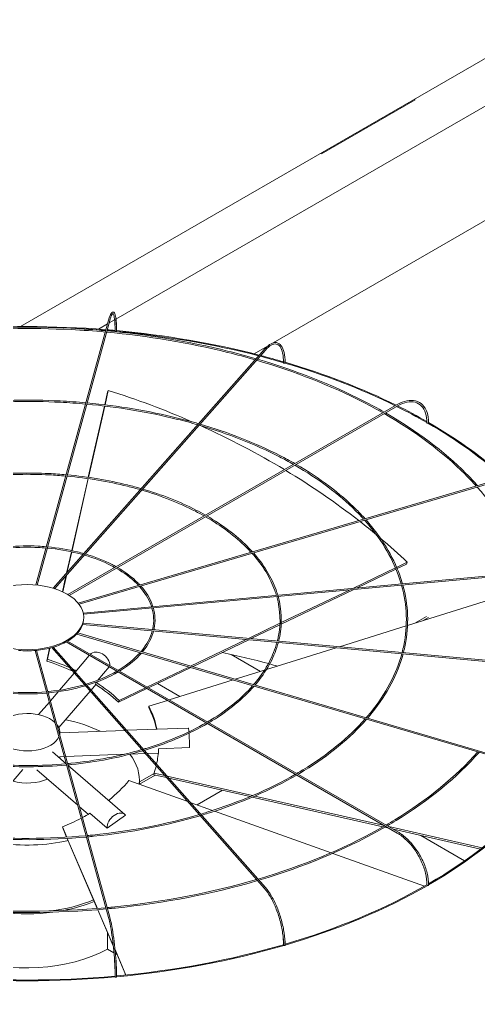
# Model space of a CAD drawing. Header units: millimetres. Extents: x -312439 to 477422, y -331570 to 212570.
# Drawn here: x 445863 to 446711, y 106688 to 108519 of the extents above; entities that cross this region are included whole.
import ezdxf

# ---------------------------------------------------------------- set-up
doc = ezdxf.new("R2010")
doc.units = ezdxf.units.MM

msp = doc.modelspace()

# ---------------------------------------------------------------- linework, layer by layer
at = {"color": 3, "linetype": 'Continuous', "lineweight": 0, "extrusion": (-1.11022e-16, 0.816497, 0.57735)}
for p, q in [((446847.883, 108519.38), (445864.266, 107951.489)), ((446040.986, 107965.518), (446847.803, 108431.334)), ((446594.361, 108371.009), (446421.155, 108271.009)), ((446592.628, 108372.009), (446594.361, 108371.009)), ((446421.155, 108271.009), (446419.423, 108272.009)), ((446847.803, 108219.334), (446331.762, 107921.397)), ((445892.706, 107473.19), (446027.174, 107963.359)), ((446029.536, 107962.711), (445895.181, 107472.953)), ((446028.296, 107958.191), (446038.503, 107964.084)), ((446008.519, 107946.773), (446025.278, 107956.449)), ((446315.695, 107909.77), (445925.017, 107467.088)), ((445927.582, 107466.292), (446317.531, 107908.149)), ((446321.33, 107915.374), (446296.51, 107901.045)), ((446020.29, 107806.861), (446025.519, 107829.944)), ((446026.849, 107833.376), (446020.828, 107806.796)), ((446025.519, 107829.944), (446026.849, 107833.376)), ((445952.016, 107455.446), (446561.208, 107807.163)), ((445954.381, 107453.983), (446562.432, 107805.042)), ((445989.86, 107672.516), (446019.746, 107804.459)), ((446020.284, 107804.394), (445990.396, 107672.439)), ((445959.167, 107537.009), (445989.317, 107670.119)), ((445989.853, 107670.042), (445959.694, 107536.895)), ((446739.628, 107665.707), (445971.058, 107439.614)), ((446740.319, 107663.357), (445972.693, 107437.541)), ((445949.652, 107495.002), (445958.626, 107534.62)), ((445959.153, 107534.506), (445950.396, 107495.845)), ((446478.976, 107466.905), (446557.94, 107504.803)), ((446560.15, 107505.864), (446579.757, 107515.274)), ((446578.426, 107511.842), (446561.127, 107503.539)), ((446578.426, 107511.842), (446579.757, 107515.274)), ((445941.896, 107460.759), (445948.524, 107490.022)), ((445949.268, 107490.865), (445942.397, 107460.528)), ((445980.434, 107421.317), (446833.522, 107499.326)), ((445980.891, 107418.899), (446833.745, 107496.887)), ((446558.916, 107502.478), (446486.167, 107467.563)), ((446805.863, 107469.154), (446580.336, 107398.503)), ((446479.835, 107464.524), (446346.677, 107400.616)), ((446346.795, 107403.467), (446472.645, 107463.867)), ((445981.301, 107411.564), (445981.301, 107413.564)), ((446615.367, 107415.117), (446594.008, 107402.786)), ((446609.155, 107407.531), (446618.831, 107413.117)), ((446833.522, 107321.896), (445979.365, 107400.003)), ((445980.088, 107402.397), (446833.745, 107324.336)), ((446286.236, 107374.402), (446344.3, 107402.269)), ((446344.157, 107399.407), (446291.124, 107373.955)), ((446577.849, 107397.724), (446454.335, 107359.03)), ((446739.628, 107155.515), (445968.3, 107382.42)), ((445970.138, 107384.433), (446740.319, 107157.865)), ((446317.531, 106913.073), (445924.875, 107357.997)), ((446561.208, 107014.059), (445948.618, 107367.738)), ((446562.432, 107016.18), (445951.095, 107369.136)), ((446179.072, 107322.97), (446281.931, 107372.336)), ((446286.819, 107371.889), (446182.68, 107321.908)), ((445891.659, 107351.847), (446027.174, 106857.864)), ((446029.536, 106858.512), (445894.138, 107352.071)), ((445912.823, 107332.403), (445918.206, 107356.172)), ((445918.793, 107356.319), (445914.153, 107335.835)), ((446315.695, 106911.452), (445922.272, 107357.245)), ((445991.714, 107342.856), (445965.368, 107312.115)), ((446308.391, 107313.31), (446254.006, 107344.709)), ((446448.257, 107357.126), (446319.275, 107316.72)), ((445912.823, 107332.403), (445914.153, 107335.835)), ((446028.507, 107321.614), (446007.382, 107296.966)), ((446098.246, 107284.178), (446175.773, 107321.387)), ((445963.758, 107310.237), (445936.554, 107278.495)), ((446179.382, 107320.325), (446100.888, 107282.653)), ((446315.67, 107315.591), (446261.666, 107298.673)), ((446003.848, 107289.068), (445994.91, 107278.64)), ((446159.371, 107266.627), (446117.666, 107290.705)), ((446257.462, 107297.356), (446139.454, 107260.387)), ((445934.122, 107275.658), (445919.713, 107258.845)), ((445993.3, 107276.762), (445935.333, 107209.126)), ((446098.213, 107281.369), (446045.5, 107256.07)), ((446046.831, 107259.502), (446095.571, 107282.895)), ((445917.789, 107256.6), (445897.732, 107233.197)), ((446045.5, 107256.07), (446046.831, 107259.502)), ((446101.84, 107245.677), (446101.935, 107248.634)), ((446136.278, 107259.392), (446101.935, 107248.634)), ((446057.411, 107204.117), (445937.137, 107199.659)), ((445937.137, 107200.703), (445937.137, 107195.329)), ((446174.776, 107208.467), (446060.574, 107204.235)), ((445949.04, 107142.351), (445923.497, 107164.486)), ((446056.591, 107159.841), (445947.977, 107155.816)), ((446095.222, 107161.273), (446068.495, 107160.283)), ((446119.301, 107162.166), (446098.385, 107161.39)), ((446119.778, 107170.04), (446177.007, 107172.161)), ((445945.462, 107155.723), (445936.456, 107155.389)), ((445937.137, 107155.414), (445937.137, 107152.666)), ((446057.484, 107048.376), (445952.491, 107139.361)), ((445803.955, 107055.834), (445868.797, 107131.491)), ((445970.214, 107065.495), (445894.541, 107131.072)), ((446111.394, 107124.148), (446084.415, 107108.572)), ((446084.415, 107104.572), (446113.62, 107121.433)), ((446111.323, 107121.957), (446111.418, 107124.914)), ((446134.603, 107116.65), (446111.323, 107121.957)), ((446111.418, 107124.914), (446131.312, 107120.379)), ((446173.73, 107072.315), (446065.024, 107111.142)), ((446084.415, 107104.216), (446084.415, 107111.466)), ((446135.402, 107119.447), (446293.57, 107083.391)), ((446288.992, 107081.457), (446138.692, 107115.718)), ((446237.796, 107093.127), (446191.04, 107066.132)), ((446219.752, 107055.877), (446178.5, 107070.611)), ((446534.652, 107025.458), (446293.085, 107080.524)), ((446297.629, 107082.466), (446537.385, 107027.813)), ((445989.602, 107048.694), (445973.546, 107062.607)), ((445992.877, 107050.649), (446024.673, 107023.096)), ((446024.673, 107023.096), (446058.868, 107046.916)), ((446438.761, 106977.653), (446223.526, 107054.529)), ((445941.829, 107025.325), (445949.95, 107006.41)), ((445943.065, 107021.989), (445941.829, 107025.325)), ((445949.758, 107006.398), (445943.065, 107021.989)), ((446545.91, 107022.891), (446538.176, 107024.654)), ((446545.48, 107025.968), (446718.198, 106986.596)), ((446715.231, 106984.294), (446554.005, 107021.046)), ((446006.363, 106874.543), (445950.784, 107004.007)), ((445950.976, 107004.018), (446006.553, 106874.558)), ((446685.86, 106962.658), (446604.775, 107009.473)), ((446611.818, 106915.842), (446442.132, 106976.449)), ((446036.058, 106805.37), (446007.382, 106872.168)), ((446007.573, 106872.183), (446035.991, 106805.985)), ((446025.457, 106830.064), (446025.457, 106799.388)), ((446037.313, 106792.543), (446025.457, 106799.388)), ((446039.309, 106798.258), (446059.522, 106751.174)), ((446059.333, 106751.154), (446039.366, 106797.664)), ((446042.966, 106789.279), (446039.975, 106791.007))]:
    msp.add_line(p, q, dxfattribs=at)
at = {"color": 3, "linetype": 'Continuous', "lineweight": 0}
for centre, major_axis, ratio, start_param, end_param in [((445877.242, 107346.028), (-1048.768, 0), 0.57735027, 4.57359934, 4.85199434), ((445877.242, 107346.028), (-1046.319, 0), 0.57735027, 4.57364216, 4.63432464), ((445877.242, 107346.028), (-1046.319, 0), 0.57735027, 4.55682048, 4.57124415), ((445877.242, 107346.028), (-1048.768, 0), 0.57735027, 4.55718579, 4.57120693), ((445877.242, 107346.028), (-1048.768, 0), 0.57735027, 4.29134899, 4.55463788), ((446040.585, 107942.783), (1.225, -0.004), 0.56474576, 3.14159265, 4.55699194), ((446040.585, 107942.783), (1.225, -0.004), 0.56474576, 4.55699194, 6.12778827), ((445877.242, 107346.028), (-1046.319, 0), 0.57735027, 4.2914666, 4.55448885), ((446040.776, 107943.481), (1.225, 0), 0.57735027, 5.71748689, 6.28318531), ((445877.242, 107346.028), (-1046.319, 0), 0.57735027, 4.24262693, 4.28868124), ((445877.242, 107346.028), (-1048.768, 0), 0.57735027, 4.24381435, 4.28857014), ((446352.105, 107884.344), (1.225, -0.01), 0.56597275, 3.14159265, 4.24604342), ((446352.105, 107884.344), (1.225, -0.01), 0.56597275, 4.24604342, 5.81683974), ((445877.242, 107346.028), (-1046.319, 0), 0.57735027, 4.00461262, 4.24016109), ((446352.661, 107884.974), (1.225, 0), 0.57735027, 5.29033196, 6.28318531), ((445877.242, 107346.028), (-1048.768, 0), 0.57735027, 4.00443097, 4.24060103), ((445878.572, 107178.749), (-942.562, 365.4), 0.65992862, 4.64663537, 4.80984928), ((445877.242, 107346.028), (-1046.319, 0), 0.57735027, 3.92863661, 4.00129229), ((445877.242, 107346.028), (-1048.768, 0), 0.57735027, 3.93098858, 4.00111844), ((445878.572, 107178.749), (-942.562, 365.4), 0.65992862, 4.45394149, 4.62923067), ((446617.101, 107773.186), (1.225, -0.016), 0.56830663, 3.14159265, 3.93464288), ((446617.101, 107773.186), (1.225, -0.016), 0.56830663, 3.93464288, 5.50543921), ((445877.242, 107346.028), (-1046.319, 0), 0.57735027, 3.70570419, 3.9258203), ((446617.967, 107773.686), (-1.225, 0), 0.57735027, 1.83263032, 3.14159265), ((445877.242, 107346.028), (-1048.768, 0), 0.57735027, 3.70411228, 3.92650775), ((445878.572, 107178.749), (-942.562, 365.4), 0.65992862, 4.28319099, 4.45112181), ((445878.572, 107178.749), (-942.562, 365.4), 0.65992862, 4.23904287, 4.2800546), ((445878.572, 107178.749), (-942.562, 365.4), 0.65992862, 4.15803474, 4.22871948), ((445876.809, 107411.564), (-104.492, 0), 0.57735027, 2.67392209, 2.98094469), ((445876.809, 107411.564), (-104.492, 0), 0.57735027, 2.98808135, 3.14159265), ((445876.809, 107411.564), (-104.492, 0), 0.57735027, 2.35976282, 2.66678542), ((445876.809, 107411.564), (-104.492, 0), 0.57735027, 1.73144429, 2.03846689), ((445876.809, 107411.564), (-104.492, 0), 0.57735027, 2.04560356, 2.35262616), ((445876.809, 107411.564), (-104.492, 0), 0.57735027, 1.41728503, 1.72430763), ((446009.831, 107330.023), (-16.786, 14.386), 0.73180825, 3.6699438, 6.25547108), ((445877.242, 106781.14), (1046.319, 0), 0.57735027, 1.13086203, 1.21917829), ((445877.242, 107175.317), (-226.18, 87.683), 0.65992862, 4.59602029, 4.80984928), ((445878.572, 107178.749), (226.18, -87.683), 0.65992862, 1.48816133, 1.66825663), ((445877.242, 106781.14), (1046.319, 0), 0.57735027, 1.11315293, 1.12829513), ((445878.572, 107178.749), (226.18, -87.683), 0.65992862, 1.43137513, 1.46305029), ((445877.242, 107175.317), (-226.18, 87.683), 0.65992862, 4.15803474, 4.39268064), ((445878.572, 107178.749), (226.18, -87.683), 0.65992862, 1.01644208, 1.25303729), ((445877.337, 107178.273), (242.456, -7.798), 0.79709982, 0.18583027, 0.41264052), ((445877.242, 107200.703), (-59.895, 0), 0.57735027, 3.69756416, 5.76575409), ((445877.242, 107175.317), (242.456, -7.798), 0.79709982, 0.20115917, 0.41264052), ((445877.242, 107200.703), (-59.895, 0), 0.57735027, 3.02719924, 3.57014533), ((445877.242, 107111.466), (-207.174, 0), 0.57735027, 4.00561733, 4.36390833), ((446175.595, 107186.375), (-0.819, 22.092), 0.05230802, 5.46284956, 6.28318531), ((446175.595, 107186.375), (-0.819, 22.092), 0.05230802, 4.01155215, 5.31083021), ((445877.242, 107200.703), (-59.895, 0), 0.57735027, 0.78539816, 2.89978042), ((445877.242, 107111.466), (-207.174, 0), 0.57735027, 3.08204121, 3.55783774), ((445877.337, 107178.273), (242.456, -7.798), 0.79709982, 6.13145768, 6.28093219), ((445877.337, 107178.273), (242.456, -7.798), 0.79709982, 6.04401129, 6.11604234), ((445877.242, 107141.081), (-59.895, 0), 0.57735027, 1.1079301, 2.23846982), ((445876.006, 107178.654), (-227.492, -84.221), 0.6873805, 2.02158825, 2.2576377), ((445877.242, 107346.028), (-1046.319, 0), 0.57735027, 2.35898226, 2.6687056), ((445877.242, 107346.028), (-1048.768, 0), 0.57735027, 2.35667794, 2.66891462), ((445876.006, 107178.654), (-227.492, -84.221), 0.6873805, 1.7758456, 1.84274406), ((446043.005, 107031.669), (14.478, 16.707), 0.67950023, 6.14949631, 8.84418497), ((445876.006, 107178.654), (-227.492, -84.221), 0.6873805, 1.60582316, 1.76537716), ((445877.242, 107111.466), (-207.174, 0), 0.57735027, 1.30817895, 1.9425337), ((445877.242, 107346.028), (-1046.319, 0), 0.57735027, 2.04376734, 2.35460013), ((446617.101, 106918.371), (-1.225, 0.017), 0.58625442, 0, 0.79329185), ((445877.242, 107346.028), (-1048.768, 0), 0.57735027, 2.04258502, 2.35459852), ((446617.967, 106917.871), (-1.225, 0), 0.57735027, 0.26183399, 3.14159265), ((445877.242, 106986.96), (-207.174, 0), 0.57735027, 1.77816663, 2.202298), ((445877.242, 106986.96), (-212.072, 0), 0.57735027, 1.89063678, 2.19285982), ((445877.242, 106986.96), (-212.072, 0), 0.57735027, 1.3476903, 1.79509044), ((445877.242, 106886.96), (-212.072, 0), 0.57735027, 0.98594125, 2.34464399), ((445877.242, 107346.028), (-1046.319, 0), 0.57735027, 1.72891751, 2.04055715), ((445877.242, 107346.028), (-1048.768, 0), 0.57735027, 1.72854634, 2.04038352), ((446352.105, 106807.213), (-1.225, 0.011), 0.58858829, 0, 0.47632773), ((446352.661, 106806.583), (-1.225, 0), 0.57735027, 0, 3.14159265), ((445877.242, 106783.14), (-1048.768, 0), 0.57735027, 0, 3.14159265), ((445877.242, 107346.028), (-1048.768, 0), 0.57735027, 1.41453598, 1.72626058), ((445877.242, 107346.028), (-1046.319, 0), 0.57735027, 1.41438895, 1.72636573), ((446040.585, 106748.774), (-1.225, 0.004), 0.58981528, 0, 0.15883691), ((446040.776, 106748.076), (-1.225, 0), 0.57735027, 0, 3.14159265)]:
    msp.add_ellipse(centre, major_axis=major_axis, ratio=ratio, start_param=start_param, end_param=end_param, dxfattribs=at)
msp.add_ellipse((445876.809, 107413.564), major_axis=(-104.492, 0), ratio=0.57735027, dxfattribs=at)
for points, knots in [([(446042.001, 107943.481), (446042.001, 107950.295), (446041.795, 107956.361), (446040.984, 107966.434), (446040.386, 107970.431), (446038.779, 107976.118), (446037.877, 107978.179), (446034.737, 107978.64), (446033.743, 107978.05), (446031.539, 107975.708), (446030.309, 107973.091), (446028.391, 107967.565), (446027.782, 107965.574), (446027.174, 107963.359)], [4.71238898, 4.71238898, 4.71238898, 4.71238898, 5.02654825, 5.02654825, 5.34070751, 5.34070751, 5.65486678, 5.65486678, 5.82360284, 5.82360284, 6.1377621, 6.1377621, 6.28318531, 6.28318531, 6.28318531, 6.28318531]), ([(446029.536, 107962.711), (446030.809, 107967.351), (446032.086, 107970.917), (446034.31, 107975.239), (446035.307, 107975.838), (446035.413, 107975.838), (446036.232, 107975.244), (446037.641, 107970.586), (446038.219, 107967.186), (446039.061, 107958.213), (446039.309, 107952.493), (446039.361, 107944.941), (446039.363, 107943.873), (446039.36, 107942.786)], [0, 0, 0, 0, 0.31526689, 0.31526689, 0.60947257, 0.60947257, 0.92674061, 0.92674061, 1.22083726, 1.22083726, 1.53563039, 1.53563039, 1.5863402, 1.5863402, 1.5863402, 1.5863402]), ([(446040.474, 107968.022), (446040.51, 107967.779), (446040.546, 107967.532), (446041.153, 107963.185), (446041.531, 107957.972), (446041.783, 107949.023), (446041.819, 107945.982), (446041.809, 107942.782)], [7.384497053, 7.384497053, 7.384497053, 7.384497053, 7.403952931, 7.403952931, 7.721220971, 7.721220971, 7.869487909, 7.869487909, 7.869487909, 7.869487909]), ([(446021.819, 107943.84), (446000.574, 107945.762), (445979.215, 107947.261), (445882.514, 107952.105), (445806.448, 107950.592), (445731.798, 107943.84)], [3.771589677, 3.771589677, 3.771589677, 3.771589677, 3.840445898, 3.840445898, 4.082391957, 4.082391957, 4.082391957, 4.082391957]), ([(446021.161, 107941.44), (446000.369, 107943.315), (445979.467, 107944.784), (445883.216, 107949.656), (445807.127, 107948.173), (445732.456, 107941.44)], [3.7720633, 3.7720633, 3.7720633, 3.7720633, 3.839550132, 3.839550132, 4.081918334, 4.081918334, 4.081918334, 4.081918334]), ([(446298.243, 107889.996), (446281.515, 107894.869), (446264.533, 107899.453), (446175.858, 107921.538), (446100.519, 107934.16), (446023.639, 107941.215)], [3.459637643, 3.459637643, 3.459637643, 3.459637643, 3.519736913, 3.519736913, 3.769381517, 3.769381517, 3.769381517, 3.769381517]), ([(446300.034, 107892.025), (446282.772, 107897.071), (446265.239, 107901.808), (446176.142, 107923.966), (446100.984, 107936.556), (446024.297, 107943.614)], [3.458315721, 3.458315721, 3.458315721, 3.458315721, 3.520259366, 3.520259366, 3.768912043, 3.768912043, 3.768912043, 3.768912043]), ([(446353.886, 107884.974), (446353.886, 107891.834), (446353.284, 107898.03), (446350.899, 107908.531), (446349.12, 107912.843), (446344.398, 107919.182), (446341.402, 107921.205), (446334.842, 107922.344), (446331.404, 107921.65), (446324.152, 107917.97), (446320.295, 107914.826), (446316.198, 107910.336), (446315.946, 107910.055), (446315.695, 107909.77)], [4.71238898, 4.71238898, 4.71238898, 4.71238898, 5.02654825, 5.02654825, 5.34070751, 5.34070751, 5.65486678, 5.65486678, 5.94845155, 5.94845155, 6.26261081, 6.26261081, 6.28318531, 6.28318531, 6.28318531, 6.28318531]), ([(446317.531, 107908.149), (446321.187, 107912.292), (446324.819, 107915.354), (446331.551, 107919.042), (446334.613, 107919.667), (446339.978, 107918.727), (446342.366, 107917.151), (446346.474, 107911.558), (446348.14, 107907.539), (446350.348, 107897.528), (446350.908, 107891.565), (446350.883, 107884.739), (446350.882, 107884.547), (446350.881, 107884.354)], [6.28318531, 6.28318531, 6.28318531, 6.28318531, 6.59783007, 6.59783007, 6.91209691, 6.91209691, 7.22936495, 7.22936495, 7.54663299, 7.54663299, 7.86046851, 7.86046851, 7.86952551, 7.86952551, 7.86952551, 7.86952551]), ([(446534.615, 107791.81), (446522.877, 107798.515), (446510.831, 107805.04), (446438.749, 107842.061), (446372.139, 107868.302), (446300.84, 107889.236)], [3.146975566, 3.146975566, 3.146975566, 3.146975566, 3.199958928, 3.199958928, 3.456525414, 3.456525414, 3.456525414, 3.456525414]), ([(446537.07, 107793.228), (446524.891, 107800.21), (446512.38, 107806.999), (446439.981, 107844.177), (446373.627, 107870.349), (446302.629, 107891.263)], [3.145113132, 3.145113132, 3.145113132, 3.145113132, 3.200037836, 3.200037836, 3.455209352, 3.455209352, 3.455209352, 3.455209352]), ([(446353.293, 107888.392), (446353.316, 107887.575), (446353.329, 107886.747), (446353.336, 107885.391), (446353.335, 107884.867), (446353.33, 107884.34)], [7.8059806913, 7.8059806913, 7.8059806913, 7.8059806913, 7.8451401512, 7.8451401512, 7.8694167814, 7.8694167814, 7.8694167814, 7.8694167814]), ([(445985.252, 107810.545), (445969.404, 107811.973), (445953.47, 107813.088), (445881.156, 107816.704), (445824.235, 107815.579), (445768.365, 107810.545)], [3.772165081, 3.772165081, 3.772165081, 3.772165081, 3.840593344, 3.840593344, 4.081816553, 4.081816553, 4.081816553, 4.081816553]), ([(445984.594, 107808.145), (445969.198, 107809.526), (445953.723, 107810.612), (445881.857, 107814.255), (445824.913, 107813.16), (445769.023, 107808.145)], [3.772797592, 3.772797592, 3.772797592, 3.772797592, 3.839399606, 3.839399606, 4.081184042, 4.081184042, 4.081184042, 4.081184042]), ([(446192.125, 107769.751), (446179.867, 107773.31), (446167.428, 107776.662), (446101.232, 107793.153), (446044.73, 107802.624), (445987.072, 107807.92)], [3.460983159, 3.460983159, 3.460983159, 3.460983159, 3.519648571, 3.519648571, 3.769222865, 3.769222865, 3.769222865, 3.769222865]), ([(446193.916, 107771.781), (446181.124, 107775.512), (446168.134, 107779.017), (446101.515, 107795.581), (446045.196, 107805.019), (445987.73, 107810.319)], [3.459218713, 3.459218713, 3.459218713, 3.459218713, 3.520344822, 3.520344822, 3.768597722, 3.768597722, 3.768597722, 3.768597722]), ([(446619.191, 107773.686), (446619.191, 107780.587), (446618.247, 107786.967), (446614.513, 107798.081), (446611.72, 107802.816), (446604.526, 107810.096), (446600.132, 107812.639), (446590.262, 107815.245), (446584.796, 107815.313), (446573.338, 107813.037), (446567.342, 107810.686), (446561.313, 107807.224), (446561.26, 107807.194), (446561.208, 107807.163)], [3.14159265, 3.14159265, 3.14159265, 3.14159265, 3.45575192, 3.45575192, 3.76991118, 3.76991118, 4.08269654, 4.08269654, 4.39544819, 4.39544819, 4.70960746, 4.70960746, 4.71238898, 4.71238898, 4.71238898, 4.71238898]), ([(446562.432, 107805.042), (446568.182, 107808.362), (446573.907, 107810.603), (446584.705, 107812.743), (446589.771, 107812.644), (446598.774, 107810.19), (446602.72, 107807.841), (446609.211, 107801.067), (446611.753, 107796.633), (446615.133, 107786.045), (446615.965, 107779.895), (446615.876, 107773.203)], [1.57079633, 1.57079633, 1.57079633, 1.57079633, 1.88806437, 1.88806437, 2.20533241, 2.20533241, 2.52260045, 2.52260045, 2.83986849, 2.83986849, 3.15713653, 3.15713653, 3.15713653, 3.15713653]), ([(446707.361, 107656.215), (446700.728, 107663.615), (446693.797, 107670.928), (446645.577, 107719.116), (446595.168, 107756.973), (446537.073, 107790.401)], [2.833719703, 2.833719703, 2.833719703, 2.833719703, 2.880073873, 2.880073873, 3.143270218, 3.143270218, 3.143270218, 3.143270218]), ([(446709.962, 107656.981), (446703.085, 107664.688), (446695.887, 107672.3), (446647.48, 107720.692), (446597.295, 107758.45), (446539.524, 107791.816)], [2.831913395, 2.831913395, 2.831913395, 2.831913395, 2.879924499, 2.879924499, 3.141418031, 3.141418031, 3.141418031, 3.141418031]), ([(446369.34, 107696.389), (446360.834, 107701.229), (446352.113, 107705.944), (446298.319, 107733.573), (446248.285, 107753.278), (446194.722, 107768.993)], [3.148849473, 3.148849473, 3.148849473, 3.148849473, 3.199944541, 3.199944541, 3.456834427, 3.456834427, 3.456834427, 3.456834427]), ([(446371.797, 107697.807), (446362.848, 107702.925), (446353.662, 107707.903), (446299.552, 107735.689), (446249.772, 107755.326), (446196.511, 107771.02)], [3.146361804, 3.146361804, 3.146361804, 3.146361804, 3.200049713, 3.200049713, 3.455080387, 3.455080387, 3.455080387, 3.455080387]), ([(446499.118, 107594.956), (446494.358, 107600.238), (446489.395, 107605.461), (446453.417, 107641.413), (446415.505, 107669.866), (446371.801, 107694.981)], [2.83591825, 2.83591825, 2.83591825, 2.83591825, 2.880098074, 2.880098074, 3.143909361, 3.143909361, 3.143909361, 3.143909361]), ([(446501.723, 107595.722), (446496.716, 107601.311), (446491.485, 107606.833), (446455.32, 107642.989), (446417.633, 107671.343), (446374.252, 107696.396)], [2.833499431, 2.833499431, 2.833499431, 2.833499431, 2.879899034, 2.879899034, 3.141439875, 3.141439875, 3.141439875, 3.141439875]), ([(445948.698, 107677.294), (445938.241, 107678.229), (445927.731, 107678.96), (445879.794, 107681.349), (445842.013, 107680.612), (445804.92, 107677.294)], [3.773286698, 3.773286698, 3.773286698, 3.773286698, 3.840886477, 3.840886477, 4.080694936, 4.080694936, 4.080694936, 4.080694936]), ([(445948.039, 107674.894), (445938.036, 107675.783), (445927.983, 107676.484), (445880.495, 107678.9), (445842.691, 107678.192), (445805.578, 107674.894)], [3.774238416, 3.774238416, 3.774238416, 3.774238416, 3.839097695, 3.839097695, 4.079743218, 4.079743218, 4.079743218, 4.079743218]), ([(446086.037, 107649.542), (446078.24, 107651.791), (446070.334, 107653.915), (446026.609, 107664.813), (445988.95, 107671.131), (445950.518, 107674.669)], [3.463595352, 3.463595352, 3.463595352, 3.463595352, 3.51947091, 3.51947091, 3.768879274, 3.768879274, 3.768879274, 3.768879274]), ([(446087.83, 107651.573), (446079.497, 107653.993), (446071.04, 107656.269), (446026.893, 107667.241), (445989.416, 107673.527), (445951.176, 107677.068)], [3.46094335, 3.46094335, 3.46094335, 3.46094335, 3.520514255, 3.520514255, 3.7679441, 3.7679441, 3.7679441, 3.7679441]), ([(446206.562, 107602.409), (446200.833, 107605.67), (446194.959, 107608.846), (446159.132, 107627.242), (446125.937, 107640.341), (446090.426, 107650.813)], [3.148732281, 3.148732281, 3.148732281, 3.148732281, 3.200072384, 3.200072384, 3.454746323, 3.454746323, 3.454746323, 3.454746323]), ([(446799.355, 107496.202), (446797.333, 107503.283), (446795.066, 107510.342), (446775.601, 107564.84), (446747.475, 107611.003), (446709.164, 107654.192)], [2.519571261, 2.519571261, 2.519571261, 2.519571261, 2.559550642, 2.559550642, 2.829500903, 2.829500903, 2.829500903, 2.829500903]), ([(446204.102, 107600.988), (446198.817, 107603.974), (446193.409, 107606.887), (446157.9, 107625.126), (446124.45, 107638.293), (446088.637, 107648.786)], [3.152476318, 3.152476318, 3.152476318, 3.152476318, 3.199914714, 3.199914714, 3.457374967, 3.457374967, 3.457374967, 3.457374967]), ([(446290.903, 107533.704), (446288.009, 107536.882), (446285.004, 107540.028), (446261.266, 107563.747), (446235.865, 107582.787), (446206.569, 107599.584)], [2.840166791, 2.840166791, 2.840166791, 2.840166791, 2.880145835, 2.880145835, 3.145067211, 3.145067211, 3.145067211, 3.145067211]), ([(446293.513, 107534.472), (446290.369, 107537.956), (446287.095, 107541.399), (446263.169, 107565.322), (446237.993, 107584.264), (446209.02, 107601)], [2.836508955, 2.836508955, 2.836508955, 2.836508955, 2.879847671, 2.879847671, 3.141363941, 3.141363941, 3.141363941, 3.141363941]), ([(446568.54, 107475.095), (446567.095, 107480.087), (446565.488, 107485.063), (446550.976, 107525.724), (446529.798, 107560.45), (446500.927, 107592.934)], [2.521788299, 2.521788299, 2.521788299, 2.521788299, 2.55939978, 2.55939978, 2.830291828, 2.830291828, 2.830291828, 2.830291828]), ([(446571.024, 107475.322), (446569.486, 107480.674), (446567.762, 107486.007), (446553.091, 107526.871), (446532.057, 107561.403), (446503.523, 107593.698)], [2.520659116, 2.520659116, 2.520659116, 2.520659116, 2.560589234, 2.560589234, 2.827907762, 2.827907762, 2.827907762, 2.827907762]), ([(445912.143, 107544.042), (445907.08, 107544.485), (445901.992, 107544.833), (445878.433, 107545.995), (445859.791, 107545.644), (445841.474, 107544.042)], [3.776630452, 3.776630452, 3.776630452, 3.776630452, 3.841752063, 3.841752063, 4.077351182, 4.077351182, 4.077351182, 4.077351182]), ([(445911.484, 107541.641), (445906.875, 107542.039), (445902.245, 107542.357), (445879.135, 107543.545), (445860.47, 107543.224), (445842.133, 107541.641)], [3.778551419, 3.778551419, 3.778551419, 3.778551419, 3.838185012, 3.838185012, 4.075430215, 4.075430215, 4.075430215, 4.075430215]), ([(445979.945, 107529.328), (445976.613, 107530.27), (445973.242, 107531.167), (445951.988, 107536.472), (445933.17, 107539.639), (445913.963, 107541.419)], [3.471418325, 3.471418325, 3.471418325, 3.471418325, 3.518930063, 3.518930063, 3.767850767, 3.767850767, 3.767850767, 3.767850767]), ([(445981.741, 107531.363), (445977.871, 107532.473), (445973.947, 107533.521), (445952.271, 107538.901), (445933.636, 107542.035), (445914.621, 107543.818)], [3.466082688, 3.466082688, 3.466082688, 3.466082688, 3.521010964, 3.521010964, 3.765995554, 3.765995554, 3.765995554, 3.765995554]), ([(446038.85, 107505.58), (446036.797, 107506.716), (446034.707, 107507.829), (446017.481, 107516.679), (446000.616, 107523.307), (445982.551, 107528.579)], [3.163350536, 3.163350536, 3.163350536, 3.163350536, 3.199816759, 3.199816759, 3.458993739, 3.458993739, 3.458993739, 3.458993739]), ([(446041.322, 107507.007), (446038.816, 107508.414), (446036.256, 107509.788), (446018.714, 107518.795), (446002.103, 107525.355), (445984.341, 107530.606)], [3.15578841, 3.15578841, 3.15578841, 3.15578841, 3.200131949, 3.200131949, 3.453750875, 3.453750875, 3.453750875, 3.453750875]), ([(446337.731, 107453.989), (446336.865, 107456.906), (446335.915, 107459.814), (446326.356, 107486.64), (446312.137, 107509.917), (446292.721, 107531.686)], [2.526062853, 2.526062853, 2.526062853, 2.526062853, 2.559096419, 2.559096419, 2.831723129, 2.831723129, 2.831723129, 2.831723129]), ([(446340.218, 107454.217), (446339.255, 107457.493), (446338.188, 107460.759), (446328.47, 107487.787), (446314.396, 107510.871), (446295.319, 107532.45)], [2.5243135, 2.5243135, 2.5243135, 2.5243135, 2.560878912, 2.560878912, 2.828143092, 2.828143092, 2.828143092, 2.828143092]), ([(446082.665, 107472.445), (446081.652, 107473.524), (446080.614, 107474.595), (446069.116, 107486.079), (446056.226, 107495.708), (446041.335, 107504.186)], [2.852936139, 2.852936139, 2.852936139, 2.852936139, 2.880283876, 2.880283876, 3.148538696, 3.148538696, 3.148538696, 3.148538696]), ([(446085.291, 107473.218), (446084.018, 107474.599), (446082.705, 107475.966), (446071.019, 107487.655), (446058.354, 107497.186), (446043.788, 107505.603)], [2.84544614, 2.84544614, 2.84544614, 2.84544614, 2.879690294, 2.879690294, 3.141137935, 3.141137935, 3.141137935, 3.141137935]), ([(446106.897, 107432.881), (446106.627, 107433.724), (446106.343, 107434.566), (446101.737, 107447.554), (446094.476, 107459.383), (446084.513, 107470.436)], [2.538956365, 2.538956365, 2.538956365, 2.538956365, 2.558172992, 2.558172992, 2.836025224, 2.836025224, 2.836025224, 2.836025224]), ([(446109.394, 107433.109), (446109.018, 107434.311), (446108.614, 107435.509), (446103.85, 107448.703), (446096.735, 107460.337), (446087.114, 107471.201)], [2.535128932, 2.535128932, 2.535128932, 2.535128932, 2.561728893, 2.561728893, 2.828841782, 2.828841782, 2.828841782, 2.828841782]), ([(446570.293, 107348.427), (446571.399, 107352.666), (446572.389, 107356.915), (446580.853, 107398.221), (446579.49, 107435.859), (446569.221, 107472.698)], [2.206572109, 2.206572109, 2.206572109, 2.206572109, 2.238438586, 2.238438586, 2.515769314, 2.515769314, 2.515769314, 2.515769314]), ([(446572.765, 107348.201), (446573.95, 107352.769), (446575, 107357.35), (446583.27, 107398.812), (446581.846, 107436.28), (446571.7, 107472.925)], [2.20754654, 2.20754654, 2.20754654, 2.20754654, 2.241548585, 2.241548585, 2.514698228, 2.514698228, 2.514698228, 2.514698228]), ([(446339.487, 107369.532), (446340.103, 107371.955), (446340.662, 107374.382), (446346.288, 107401.655), (446345.365, 107426.892), (446338.424, 107451.593)], [2.210316481, 2.210316481, 2.210316481, 2.210316481, 2.237655596, 2.237655596, 2.51702204, 2.51702204, 2.51702204, 2.51702204]), ([(446341.956, 107369.306), (446342.65, 107372.059), (446343.27, 107374.817), (446348.704, 107402.246), (446347.719, 107427.314), (446340.904, 107451.82)], [2.211718384, 2.211718384, 2.211718384, 2.211718384, 2.242315601, 2.242315601, 2.515402874, 2.515402874, 2.515402874, 2.515402874]), ([(446108.661, 107390.64), (446108.803, 107391.244), (446108.938, 107391.849), (446111.724, 107405.09), (446111.239, 107417.925), (446107.624, 107430.488)], [2.221614787, 2.221614787, 2.221614787, 2.221614787, 2.235297735, 2.235297735, 2.520800805, 2.520800805, 2.520800805, 2.520800805]), ([(446111.124, 107390.415), (446111.339, 107391.349), (446111.538, 107392.285), (446114.138, 107405.681), (446113.592, 107418.347), (446110.107, 107430.715)], [2.224061215, 2.224061215, 2.224061215, 2.224061215, 2.244587809, 2.244587809, 2.517487833, 2.517487833, 2.517487833, 2.517487833]), ([(446087.336, 107349.956), (446087.745, 107350.442), (446088.149, 107350.928), (446098.09, 107363.093), (446104.673, 107375.536), (446108.059, 107388.235)], [1.903307061, 1.903307061, 1.903307061, 1.903307061, 1.915350543, 1.915350543, 2.203452943, 2.203452943, 2.203452943, 2.203452943]), ([(446089.898, 107349.202), (446090.398, 107349.806), (446090.89, 107350.411), (446100.707, 107362.718), (446107.188, 107375.213), (446110.533, 107388.009)], [1.909987851, 1.909987851, 1.909987851, 1.909987851, 1.924618049, 1.924618049, 2.206425781, 2.206425781, 2.206425781, 2.206425781]), ([(446295.557, 107288.703), (446297.191, 107290.596), (446298.785, 107292.5), (446319.067, 107317.469), (446332.067, 107342.032), (446338.856, 107367.13)], [1.894116328, 1.894116328, 1.894116328, 1.894116328, 1.917671716, 1.917671716, 2.201274894, 2.201274894, 2.201274894, 2.201274894]), ([(446298.135, 107287.944), (446299.856, 107289.956), (446301.533, 107291.981), (446321.687, 107317.095), (446334.586, 107341.71), (446341.332, 107366.904)], [1.897570624, 1.897570624, 1.897570624, 1.897570624, 1.922320382, 1.922320382, 2.202808492, 2.202808492, 2.202808492, 2.202808492]), ([(446044.844, 107315.01), (446045.446, 107315.368), (446046.045, 107315.727), (446062.219, 107325.553), (446075.38, 107336.319), (446085.581, 107347.919)], [1.585149833, 1.585149833, 1.585149833, 1.585149833, 1.596233634, 1.596233634, 1.886390456, 1.886390456, 1.886390456, 1.886390456]), ([(446047.272, 107313.608), (446047.895, 107313.984), (446048.515, 107314.362), (446064.739, 107324.367), (446077.935, 107335.318), (446088.168, 107347.158)], [1.592315094, 1.592315094, 1.592315094, 1.592315094, 1.603748231, 1.603748231, 1.893388943, 1.893388943, 1.893388943, 1.893388943]), ([(446503.767, 107227.452), (446506.635, 107230.751), (446509.424, 107234.073), (446540.045, 107271.846), (446559.462, 107308.529), (446569.653, 107346.025)], [1.891059564, 1.891059564, 1.891059564, 1.891059564, 1.918447026, 1.918447026, 2.200552897, 2.200552897, 2.200552897, 2.200552897]), ([(446506.35, 107226.693), (446509.304, 107230.11), (446512.174, 107233.552), (446542.666, 107271.472), (446561.981, 107308.207), (446572.129, 107345.799)], [1.893387733, 1.893387733, 1.893387733, 1.893387733, 1.921549455, 1.921549455, 2.201585872, 2.201585872, 2.201585872, 2.201585872]), ([(445985.396, 107289.421), (445986.086, 107289.629), (445986.774, 107289.839), (446007.654, 107296.294), (446026.235, 107304.255), (446042.412, 107313.586)], [1.267045676, 1.267045676, 1.267045676, 1.267045676, 1.27702015, 1.27702015, 1.570336557, 1.570336557, 1.570336557, 1.570336557]), ([(445987.177, 107287.402), (445987.927, 107287.631), (445988.674, 107287.862), (446009.798, 107294.486), (446028.544, 107302.625), (446044.857, 107312.174)], [1.272186296, 1.272186296, 1.272186296, 1.272186296, 1.282962347, 1.282962347, 1.577666055, 1.577666055, 1.577666055, 1.577666055]), ([(445915.051, 107275.839), (445915.702, 107275.901), (445916.352, 107275.965), (445939.864, 107278.327), (445962.124, 107282.597), (445982.808, 107288.651)], [0.949238609, 0.949238609, 0.949238609, 0.949238609, 0.957681574, 0.957681574, 1.254620941, 1.254620941, 1.254620941, 1.254620941]), ([(445915.708, 107273.441), (445916.58, 107273.525), (445917.451, 107273.612), (445941.353, 107276.079), (445963.769, 107280.449), (445984.596, 107286.625)], [0.951064936, 0.951064936, 0.951064936, 0.951064936, 0.962301991, 0.962301991, 1.259854639, 1.259854639, 1.259854639, 1.259854639]), ([(446004.135, 107293.117), (446004.119, 107292.963), (446004.1, 107292.811), (446003.919, 107291.509), (446003.637, 107290.431), (446003.26, 107289.458)], [25.28971129, 25.28971129, 25.28971129, 25.28971129, 25.51327082, 25.51327082, 27.21415767, 27.21415767, 27.21415767, 27.21415767]), ([(446210.084, 107219.609), (446212.288, 107220.899), (446214.468, 107222.202), (446247.434, 107242.304), (446273.507, 107263.652), (446293.786, 107286.67)], [1.577975631, 1.577975631, 1.577975631, 1.577975631, 1.598113062, 1.598113062, 1.885671956, 1.885671956, 1.885671956, 1.885671956]), ([(446212.523, 107218.201), (446214.744, 107219.511), (446216.942, 107220.834), (446249.956, 107241.118), (446276.065, 107262.651), (446296.376, 107285.909)], [1.581619842, 1.581619842, 1.581619842, 1.581619842, 1.601882376, 1.601882376, 1.889205457, 1.889205457, 1.889205457, 1.889205457]), ([(445840.385, 107273.21), (445841.262, 107273.131), (445842.139, 107273.055), (445866.268, 107271.038), (445890.02, 107271.115), (445913.232, 107273.21)], [0.630366287, 0.630366287, 0.630366287, 0.630366287, 0.641648359, 0.641648359, 0.94043004, 0.94043004, 0.94043004, 0.94043004]), ([(445841.044, 107275.61), (445841.513, 107275.568), (445841.983, 107275.527), (445865.66, 107273.502), (445889.388, 107273.544), (445912.573, 107275.61)], [0.632258371, 0.632258371, 0.632258371, 0.632258371, 0.638337859, 0.638337859, 0.938537956, 0.938537956, 0.938537956, 0.938537956]), ([(446091.484, 107169.211), (446093.793, 107169.899), (446096.092, 107170.598), (446138.51, 107183.758), (446175.451, 107199.611), (446207.643, 107218.189)], [1.261848076, 1.261848076, 1.261848076, 1.261848076, 1.278507505, 1.278507505, 1.570566343, 1.570566343, 1.570566343, 1.570566343]), ([(446093.269, 107167.188), (446095.636, 107167.898), (446097.993, 107168.619), (446140.655, 107181.95), (446177.761, 107197.981), (446210.091, 107216.776)], [1.264451017, 1.264451017, 1.264451017, 1.264451017, 1.281488092, 1.281488092, 1.574251683, 1.574251683, 1.574251683, 1.574251683]), ([(446375.319, 107124.21), (446379.128, 107126.431), (446382.893, 107128.676), (446432.649, 107159.056), (446471.635, 107190.985), (446501.99, 107225.422)], [1.575583148, 1.575583148, 1.575583148, 1.575583148, 1.598741205, 1.598741205, 1.885432931, 1.885432931, 1.885432931, 1.885432931]), ([(446377.761, 107122.8), (446381.587, 107125.041), (446385.368, 107127.308), (446435.172, 107157.869), (446474.194, 107189.984), (446504.581, 107224.66)], [1.578026357, 1.578026357, 1.578026357, 1.578026357, 1.601256762, 1.601256762, 1.887796271, 1.887796271, 1.887796271, 1.887796271]), ([(445951.606, 107142.587), (445953.604, 107142.774), (445955.601, 107142.968), (446003.211, 107147.784), (446047.622, 107156.334), (446088.893, 107168.444)], [0.945863763, 0.945863763, 0.945863763, 0.945863763, 0.95883914, 0.95883914, 1.255627672, 1.255627672, 1.255627672, 1.255627672]), ([(445952.264, 107140.188), (445954.483, 107140.397), (445956.7, 107140.615), (446004.7, 107145.536), (446049.268, 107154.186), (446090.682, 107166.418)], [0.946791669, 0.946791669, 0.946791669, 0.946791669, 0.961156725, 0.961156725, 1.25825401, 1.25825401, 1.25825401, 1.25825401]), ([(446540.513, 107028.836), (446545.943, 107031.993), (446551.305, 107035.189), (446617.849, 107075.843), (446669.735, 107118.342), (446710.162, 107164.183)], [1.574326589, 1.574326589, 1.574326589, 1.574326589, 1.599055591, 1.599055591, 1.885237716, 1.885237716, 1.885237716, 1.885237716]), ([(446542.957, 107027.425), (446548.403, 107030.603), (446553.781, 107033.82), (446620.371, 107074.657), (446672.294, 107117.341), (446712.754, 107163.421)], [1.576164321, 1.576164321, 1.576164321, 1.576164321, 1.600943265, 1.600943265, 1.88701346, 1.88701346, 1.88701346, 1.88701346]), ([(445803.831, 107139.96), (445805.606, 107139.798), (445807.383, 107139.643), (445855.724, 107135.58), (445903.304, 107135.737), (445949.786, 107139.96)], [0.629347255, 0.629347255, 0.629347255, 0.629347255, 0.640828535, 0.640828535, 0.941449071, 0.941449071, 0.941449071, 0.941449071]), ([(445804.489, 107142.359), (445805.858, 107142.236), (445807.227, 107142.116), (445855.116, 107138.044), (445902.672, 107138.166), (445949.128, 107142.359)], [0.630291706, 0.630291706, 0.630291706, 0.630291706, 0.639167998, 0.639167998, 0.940504621, 0.940504621, 0.940504621, 0.940504621]), ([(446197.57, 107049.003), (446201.5, 107050.169), (446205.411, 107051.356), (446269.366, 107071.223), (446324.666, 107094.968), (446372.875, 107122.793)], [1.260112578, 1.260112578, 1.260112578, 1.260112578, 1.279004431, 1.279004431, 1.570642983, 1.570642983, 1.570642983, 1.570642983]), ([(446199.357, 107046.978), (446203.344, 107048.167), (446207.312, 107049.377), (446271.511, 107069.414), (446326.977, 107093.337), (446375.323, 107121.379)], [1.261855173, 1.261855173, 1.261855173, 1.261855173, 1.280993608, 1.280993608, 1.573104483, 1.573104483, 1.573104483, 1.573104483]), ([(445988.16, 107009.336), (445991.507, 107009.647), (445994.85, 107009.971), (446066.558, 107017.241), (446133.121, 107030.071), (446194.978, 107048.238)], [0.944736348, 0.944736348, 0.944736348, 0.944736348, 0.959225727, 0.959225727, 1.25596384, 1.25596384, 1.25596384, 1.25596384]), ([(445988.818, 107006.937), (445992.386, 107007.27), (445995.948, 107007.618), (446068.047, 107014.994), (446134.766, 107027.923), (446196.767, 107046.211)], [0.945358255, 0.945358255, 0.945358255, 0.945358255, 0.960772431, 0.960772431, 1.257716852, 1.257716852, 1.257716852, 1.257716852]), ([(446303.624, 106928.832), (446309.186, 106930.478), (446314.719, 106932.157), (446400.206, 106958.728), (446473.851, 106990.357), (446538.067, 107027.419)], [1.259205702, 1.259205702, 1.259205702, 1.259205702, 1.279253109, 1.279253109, 1.570621219, 1.570621219, 1.570621219, 1.570621219]), ([(446305.411, 106926.807), (446311.03, 106928.476), (446316.62, 106930.177), (446402.351, 106956.919), (446476.162, 106988.726), (446540.516, 107026.005)], [1.260515466, 1.260515466, 1.260515466, 1.260515466, 1.280745787, 1.280745787, 1.572469242, 1.572469242, 1.572469242, 1.572469242]), ([(446561.208, 107014.059), (446566.957, 107010.739), (446572.729, 107006.344), (446583.714, 106995.837), (446588.926, 106989.727), (446598.257, 106976.409), (446602.374, 106969.204), (446609.096, 106954.427), (446611.699, 106946.859), (446615.135, 106932.13), (446615.965, 106924.972), (446615.876, 106918.387)], [4.71238898, 4.71238898, 4.71238898, 4.71238898, 5.02965702, 5.02965702, 5.34692506, 5.34692506, 5.6641931, 5.6641931, 5.98146114, 5.98146114, 6.29872918, 6.29872918, 6.29872918, 6.29872918]), ([(446619.191, 106917.871), (446619.191, 106924.771), (446618.246, 106932.19), (446614.572, 106947.369), (446611.843, 106955.126), (446604.868, 106970.239), (446600.623, 106977.592), (446591.022, 106991.189), (446585.669, 106997.431), (446574.361, 107008.202), (446568.408, 107012.73), (446562.432, 107016.18)], [0, 0, 0, 0, 0.31415927, 0.31415927, 0.62831853, 0.62831853, 0.9424778, 0.9424778, 1.25663706, 1.25663706, 1.57079633, 1.57079633, 1.57079633, 1.57079633]), ([(445767.276, 107006.709), (445769.95, 107006.466), (445772.627, 107006.231), (445845.18, 107000.121), (445916.588, 107000.359), (445986.341, 107006.709)], [0.629005431, 0.629005431, 0.629005431, 0.629005431, 0.64055333, 0.64055333, 0.941790896, 0.941790896, 0.941790896, 0.941790896]), ([(445767.935, 107009.109), (445770.202, 107008.903), (445772.471, 107008.704), (445844.572, 107002.585), (445915.956, 107002.787), (445985.683, 107009.109)], [0.629634706, 0.629634706, 0.629634706, 0.629634706, 0.639445125, 0.639445125, 0.941161621, 0.941161621, 0.941161621, 0.941161621]), ([(446024.703, 106876.13), (446029.401, 106876.565), (446034.094, 106877.02), (446129.893, 106886.743), (446218.596, 106903.849), (446301.032, 106928.067)], [0.94415889, 0.94415889, 0.94415889, 0.94415889, 0.959419158, 0.959419158, 1.25609347, 1.25609347, 1.25609347, 1.25609347]), ([(446025.361, 106873.731), (446030.28, 106874.188), (446035.193, 106874.666), (446131.382, 106884.496), (446220.242, 106901.701), (446302.821, 106926.04)], [0.944626582, 0.944626582, 0.944626582, 0.944626582, 0.960579805, 0.960579805, 1.257409099, 1.257409099, 1.257409099, 1.257409099]), ([(446315.695, 106911.452), (446319.351, 106907.31), (446323.032, 106902.093), (446330.075, 106889.99), (446333.434, 106883.093), (446339.452, 106868.351), (446342.112, 106860.508), (446346.459, 106844.67), (446348.147, 106836.677), (446350.383, 106821.351), (446350.929, 106814.021), (446350.882, 106807.339), (446350.881, 106807.282), (446350.881, 106807.224)], [6.28318531, 6.28318531, 6.28318531, 6.28318531, 6.59783007, 6.59783007, 6.91495265, 6.91495265, 7.23222069, 7.23222069, 7.54948873, 7.54948873, 7.86675677, 7.86675677, 7.86952551, 7.86952551, 7.86952551, 7.86952551]), ([(446353.886, 106806.583), (446353.886, 106813.444), (446353.283, 106820.967), (446350.934, 106836.63), (446349.189, 106844.766), (446344.725, 106860.872), (446342.008, 106868.838), (446335.862, 106883.834), (446332.434, 106890.862), (446325.188, 106903.306), (446321.373, 106908.72), (446317.531, 106913.073)], [4.71238898, 4.71238898, 4.71238898, 4.71238898, 5.02654825, 5.02654825, 5.34070751, 5.34070751, 5.65486678, 5.65486678, 5.96902604, 5.96902604, 6.28318531, 6.28318531, 6.28318531, 6.28318531]), ([(445730.734, 106873.504), (445734.302, 106873.178), (445737.874, 106872.865), (445834.631, 106864.709), (445929.864, 106865.027), (446022.883, 106873.504)], [0.628847379, 0.628847379, 0.628847379, 0.628847379, 0.640415364, 0.640415364, 0.941948948, 0.941948948, 0.941948948, 0.941948948]), ([(445731.392, 106875.903), (445734.554, 106875.616), (445737.718, 106875.338), (445834.023, 106867.173), (445929.232, 106867.455), (446022.225, 106875.903)], [0.62931922, 0.62931922, 0.62931922, 0.62931922, 0.639583767, 0.639583767, 0.941477106, 0.941477106, 0.941477106, 0.941477106]), ([(446027.174, 106857.864), (446028.447, 106853.224), (446029.726, 106847.502), (446032.169, 106834.44), (446033.331, 106827.092), (446035.413, 106811.539), (446036.332, 106803.337), (446037.834, 106786.901), (446038.417, 106778.669), (446039.189, 106763), (446039.378, 106755.566), (446039.36, 106748.862), (446039.36, 106748.82), (446039.36, 106748.778)], [6.28318531, 6.28318531, 6.28318531, 6.28318531, 6.59845219, 6.59845219, 6.91572023, 6.91572023, 7.23298827, 7.23298827, 7.55025631, 7.55025631, 7.86752435, 7.86752435, 7.86952551, 7.86952551, 7.86952551, 7.86952551]), ([(446042.001, 106748.076), (446042.001, 106754.89), (446041.794, 106762.448), (446040.989, 106778.329), (446040.39, 106786.648), (446038.857, 106803.24), (446037.925, 106811.51), (446035.815, 106827.199), (446034.639, 106834.616), (446032.155, 106847.88), (446030.849, 106853.725), (446029.536, 106858.512)], [4.71238898, 4.71238898, 4.71238898, 4.71238898, 5.02654825, 5.02654825, 5.34070751, 5.34070751, 5.65486678, 5.65486678, 5.96902604, 5.96902604, 6.28318531, 6.28318531, 6.28318531, 6.28318531]), ([(446039.552, 106748.076), (446039.552, 106754.841), (446039.346, 106762.36), (446038.544, 106778.169), (446037.948, 106786.455), (446036.686, 106800.114), (446036.117, 106805.5), (446035.49, 106810.761)], [4.71238898, 4.71238898, 4.71238898, 4.71238898, 5.026548246, 5.026548246, 5.340707511, 5.340707511, 5.545847126, 5.545847126, 5.545847126, 5.545847126])]:
    msp.add_open_spline(points, degree=3, knots=knots, dxfattribs=at)
msp.add_open_spline([(446351.437, 106806.583), (446351.437, 106810.344), (446351.252, 106814.32), (446350.885, 106818.449)], degree=3, dxfattribs=at)

doc.saveas('drawing.dxf')
